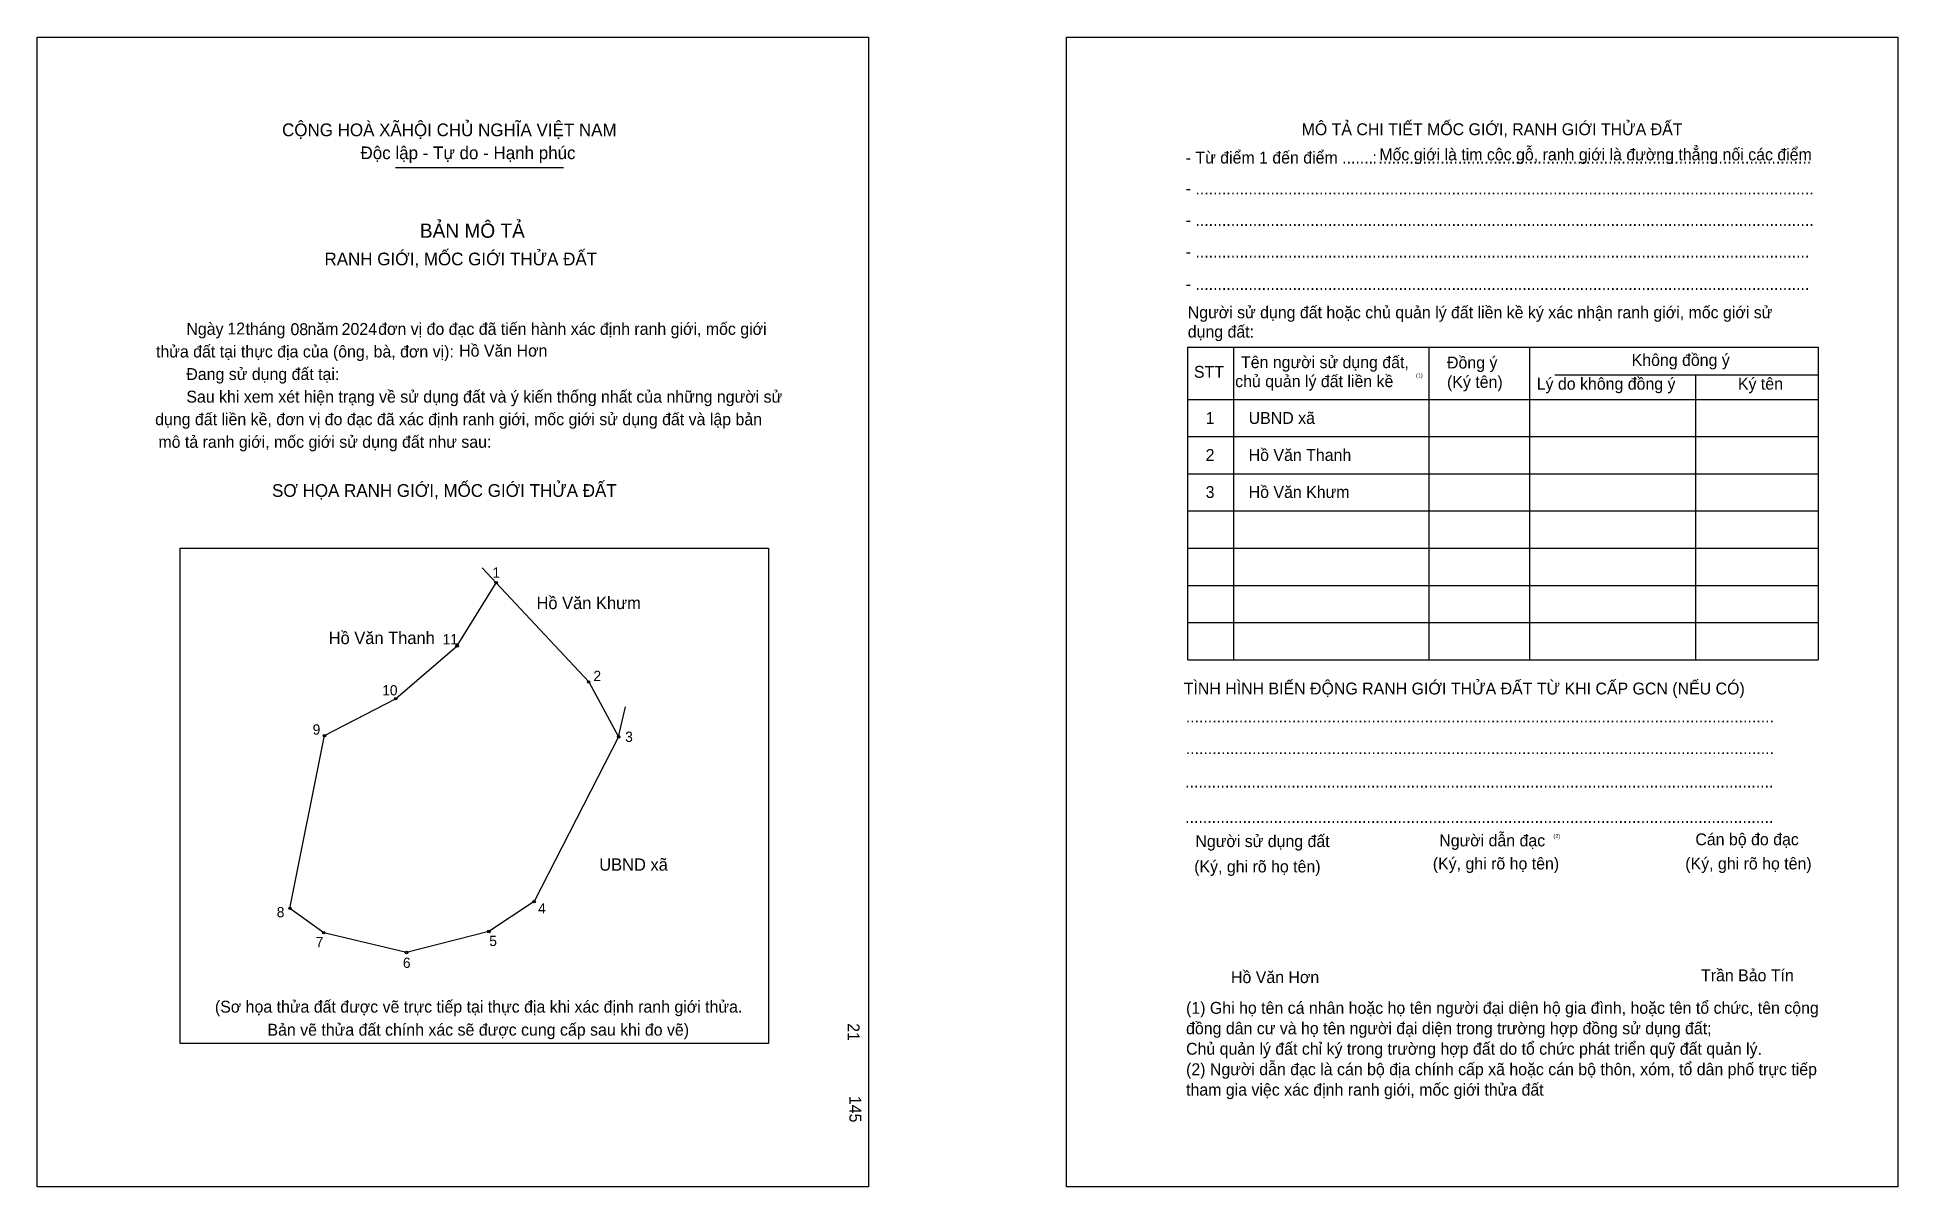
# Model space of a CAD drawing. Extents: x 546987 to 547353, y 1824256 to 1824482.
import ezdxf

# ---------------------------------------------------------------- set-up
doc = ezdxf.new("R2010")
doc.units = 0
for name, color, linetype in [('bmtKhungInTrang1', 7, 'Continuous'), ('bmtKhungInTrang2', 7, 'Continuous'), ('bmtNoiDung', 7, 'Continuous'), ('bmtTemplate', 7, 'Continuous'), ('CanhThua', 7, 'Continuous'), ('MocDinhThua', 7, 'Continuous'), ('RauThua', 7, 'Continuous'), ('SoHieuDinhThua', 7, 'Continuous'), ('TenChuLanCan', 7, 'Continuous')]:
    doc.layers.add(name, color=color, linetype=linetype)

msp = doc.modelspace()

# ---------------------------------------------------------------- linework, layer by layer
at = {"layer": 'bmtKhungInTrang1'}
msp.add_lwpolyline([(546986.69, 1824481.87), (547150.25, 1824481.87), (547150.25, 1824255.65), (546986.69, 1824255.65)], close=True, dxfattribs=at)
at = {"layer": 'bmtKhungInTrang2'}
msp.add_lwpolyline([(547189.25, 1824481.87), (547352.81, 1824481.87), (547352.81, 1824255.65), (547189.25, 1824255.65)], close=True, dxfattribs=at)
at = {"layer": 'bmtTemplate'}
for p, q in [((547057.17, 1824456.23), (547090.25, 1824456.23)), ((547222.06, 1824420.85), (547222.06, 1824359.35)), ((547260.54, 1824420.85), (547260.54, 1824359.35)), ((547280.33, 1824420.93), (547280.33, 1824359.35)), ((547337.15, 1824420.85), (547337.15, 1824359.35)), ((547285.35, 1824415.43), (547337.15, 1824415.43)), ((547213.09, 1824410.6), (547337.15, 1824410.6)), ((547213.09, 1824403.28), (547337.15, 1824403.28)), ((547213.09, 1824395.96), (547337.15, 1824395.96)), ((547213.09, 1824388.64), (547337.15, 1824388.64)), ((547213.09, 1824381.32), (547337.15, 1824381.32)), ((547213.09, 1824374), (547337.15, 1824374)), ((547213.09, 1824366.68), (547337.15, 1824366.68)), ((547213.09, 1824359.35), (547337.15, 1824359.35))]:
    msp.add_line(p, q, dxfattribs=at)
for points in [[(547213.01, 1824420.85), (547337.15, 1824420.85)], [(547213.01, 1824420.85), (547213.01, 1824359.35)], [(547313, 1824415.36), (547313, 1824359.35)]]:
    msp.add_lwpolyline(points, dxfattribs=at)
msp.add_lwpolyline([(547014.83, 1824283.82), (547014.83, 1824381.31), (547130.56, 1824381.31), (547130.56, 1824283.82)], close=True, dxfattribs=at)
at = {"layer": 'CanhThua'}
for p, q in [((547069.32, 1824362.1), (547077, 1824374.52)), ((547077, 1824374.52), (547095.22, 1824355)), ((547057.21, 1824351.69), (547069.32, 1824362.1)), ((547095.22, 1824355), (547101.09, 1824344.19)), ((547043.23, 1824344.43), (547057.21, 1824351.69)), ((547036.43, 1824310.43), (547043.23, 1824344.43)), ((547101.09, 1824344.19), (547084.47, 1824311.78)), ((547043.06, 1824305.64), (547036.43, 1824310.43)), ((547084.47, 1824311.78), (547075.56, 1824305.88)), ((547059.36, 1824301.76), (547043.06, 1824305.64)), ((547075.56, 1824305.88), (547059.36, 1824301.76))]:
    msp.add_line(p, q, dxfattribs=at)
at = {"layer": 'MocDinhThua'}
for centre in [(547077, 1824374.52), (547069.32, 1824362.1), (547095.22, 1824355), (547057.21, 1824351.69), (547043.23, 1824344.43), (547101.09, 1824344.19), (547036.43, 1824310.43), (547084.47, 1824311.78), (547043.06, 1824305.64), (547075.56, 1824305.88), (547059.36, 1824301.76)]:
    msp.add_circle(centre, 0.242, dxfattribs=at)
at = {"layer": 'RauThua'}
for p, q in [((547074.26, 1824377.46), (547077, 1824374.52)), ((547047.57, 1824346.69), (547057.21, 1824351.69)), ((547101.09, 1824344.19), (547102.48, 1824350.08))]:
    msp.add_line(p, q, dxfattribs=at)

# ---------------------------------------------------------------- texts
at = {"layer": 'bmtNoiDung'}
for s, height, p in [('12', 2.34, (547024.12, 1824423.37)), ('08', 2.34, (547036.53, 1824423.24)), ('2024', 2.34, (547046.6, 1824423.29)), ('Hồ Văn Hơn', 2.34, (547069.72, 1824419.02)), ('1', 2.34, (547216.61, 1824405.77)), ('UBND xã ', 2.34, (547225.08, 1824405.77)), ('2', 2.34, (547216.61, 1824398.49)), ('Hồ Văn Thanh ', 2.3402, (547225.08, 1824398.49)), ('3', 2.34, (547216.61, 1824391.2)), ('Hồ Văn Khưm ', 2.3402, (547225.08, 1824391.2)), ('Hồ Văn Hơn', 2.34, (547221.6, 1824295.74))]:
    msp.add_text(s, height=height, dxfattribs=at).set_placement(p)
for s, p in [('21', (547146.17, 1824287.85)), ('145', (547146.51, 1824273.53))]:
    msp.add_text(s, height=2.34, rotation=270, dxfattribs=at).set_placement(p)
at = {"layer": 'bmtTemplate'}
for s, height, p in [('CỘNG HOÀ XÃHỘI CHỦ NGHĨA VIỆT NAM', 2.4962, (547034.87, 1824462.39)), ('MÔ TẢ CHI TIẾT MỐC GIỚI, RANH GIỚI THỬA ĐẤT', 2.3393, (547235.5, 1824462.59)), ('Độc lập - Tự do - Hạnh phúc', 2.4962, (547050.31, 1824457.87)), ('Mốc giới là tim cộc gỗ, ranh giới là đường thẳng nối các điểm', 2.3393, (547250.79, 1824457.63)), ('- Từ điểm 1 đến điểm .......', 2.3393, (547212.69, 1824457.01)), (':', 2.34, (547249.45, 1824457.01)), ('..................................................................................................', 2.3393, (547250.6, 1824457.01)), ('- ............................................................................................................................................', 2.3393, (547212.69, 1824450.94)), ('BẢN MÔ TẢ', 2.808, (547061.99, 1824442.4)), ('- ............................................................................................................................................', 2.3393, (547212.69, 1824444.72)), ('RANH GIỚI, MỐC GIỚI THỬA ĐẤT', 2.4962, (547043.22, 1824436.98)), ('- ...........................................................................................................................................', 2.3393, (547212.69, 1824438.5)), ('- ...........................................................................................................................................', 2.3393, (547212.69, 1824432.13)), ('Người sử dụng đất hoặc chủ quản lý đất liền kề ký xác nhận ranh giới, mốc giới sử', 2.3393, (547213.09, 1824426.56)), ('Ngày     tháng     năm         đơn vị đo đạc đã tiến hành xác định ranh giới, mốc giới ', 2.3402, (547016.04, 1824423.3)), ('dụng đất:', 2.339, (547213.09, 1824422.76)), ('thửa đất tại thực địa của (ông, bà, đơn vị):', 2.3402, (547010.07, 1824418.85)), ('Đang sử dụng đất tại:', 2.3402, (547016.04, 1824414.41)), ('STT', 2.339, (547214.31, 1824414.85)), ('Tên người sử dụng đất,', 2.3393, (547223.57, 1824416.75)), ('Đồng ý', 2.339, (547264.11, 1824416.68)), ('Không đồng ý', 2.3393, (547300.44, 1824417.19)), ('chủ quản lý đất liền kề', 2.3393, (547222.42, 1824413.01)), ('(1)', 0.78, (547258, 1824414.93)), ('(Ký tên)', 2.339, (547264.11, 1824412.87)), ('Lý do không đồng ý', 2.3393, (547281.76, 1824412.51)), ('Ký tên', 2.339, (547321.35, 1824412.51)), ('Sau khi xem xét hiện trạng về sử dụng đất và ý kiến thống nhất của những người sử ', 2.3402, (547016.04, 1824409.96)), ('dụng đất liền kề, đơn vị đo đạc đã xác định ranh giới, mốc giới sử dụng đất và lập bản', 2.3402, (547009.9, 1824405.52)), ('mô tả ranh giới, mốc giới sử dụng đất như sau:', 2.3402, (547010.54, 1824401.07)), ('SƠ HỌA RANH GIỚI, MỐC GIỚI THỬA ĐẤT', 2.4962, (547032.9, 1824391.42)), ('TÌNH HÌNH BIẾN ĐỘNG RANH GIỚI THỬA ĐẤT TỪ KHI CẤP GCN (NẾU CÓ)', 2.3393, (547212.3, 1824352.53)), ('.....................................................................................................................................', 2.3428, (547212.69, 1824347.02)), ('.....................................................................................................................................', 2.3428, (547212.69, 1824340.8)), ('.....................................................................................................................................', 2.3428, (547212.57, 1824334.21)), ('.....................................................................................................................................', 2.3428, (547212.57, 1824327.25)), ('Người sử dụng đất', 2.3393, (547214.6, 1824322.5)), ('Người dẫn đạc', 2.3393, (547262.58, 1824322.64)), ('(2)', 0.78, (547285.05, 1824324.26)), ('Cán bộ đo đạc', 2.3393, (547312.98, 1824322.86)), ('(Ký, ghi rõ họ tên)', 2.3393, (547214.36, 1824317.52)), ('(Ký, ghi rõ họ tên)', 2.3393, (547261.31, 1824318.1)), ('(Ký, ghi rõ họ tên)', 2.3393, (547310.99, 1824318.1)), ('Trần Bảo Tín', 2.3393, (547314.09, 1824296.09)), ('(Sơ họa thửa đất được vẽ trực tiếp tại thực địa khi xác định ranh giới thửa.', 2.3402, (547021.66, 1824289.92)), ('(1) Ghi họ tên cá nhân hoặc họ tên người đại diện hộ gia đình, hoặc tên tổ chức, tên cộng', 2.3393, (547212.76, 1824289.69)), ('Bản vẽ thửa đất chính xác sẽ được cung cấp sau khi đo vẽ)', 2.3402, (547032, 1824285.39)), ('đồng dân cư và họ tên người đại diện trong trường hợp đồng sử dụng đất;', 2.3393, (547212.76, 1824285.67)), ('Chủ quản lý đất chỉ ký trong trường hợp đất do tổ chức phát triển quỹ đất quản lý.', 2.3393, (547212.76, 1824281.64)), ('(2) Người dẫn đạc là cán bộ địa chính cấp xã hoặc cán bộ thôn, xóm, tổ dân phố trực tiếp', 2.3393, (547212.76, 1824277.61)), ('tham gia việc xác định ranh giới, mốc giới thửa đất', 2.3393, (547212.76, 1824273.59))]:
    msp.add_text(s, height=height, dxfattribs=at).set_placement(p)
at = {"layer": 'SoHieuDinhThua'}
for s, height, p in [('1', 2.02, (547076.28, 1824375.52)), ('11', 2.018, (547066.48, 1824362.4)), ('10', 2.018, (547054.59, 1824352.35)), ('2', 2.02, (547096.15, 1824355.17)), ('9', 2.02, (547040.89, 1824344.64)), ('3', 2.02, (547102.39, 1824343.2)), ('8', 2.02, (547033.83, 1824308.69)), ('4', 2.02, (547085.26, 1824309.43)), ('7', 2.02, (547041.5, 1824302.8)), ('5', 2.02, (547075.65, 1824303.03)), ('6', 2.02, (547058.65, 1824298.73))]:
    msp.add_text(s, height=height, dxfattribs=at).set_placement(p)
at = {"layer": 'TenChuLanCan'}
for s, height, p in [('Hồ Văn Khưm', 2.4213, (547084.94, 1824369.33)), ('Hồ Văn Thanh', 2.4213, (547044.05, 1824362.45)), ('UBND xã', 2.421, (547097.29, 1824317.85))]:
    msp.add_text(s, height=height, dxfattribs=at).set_placement(p)

doc.saveas('drawing.dxf')
